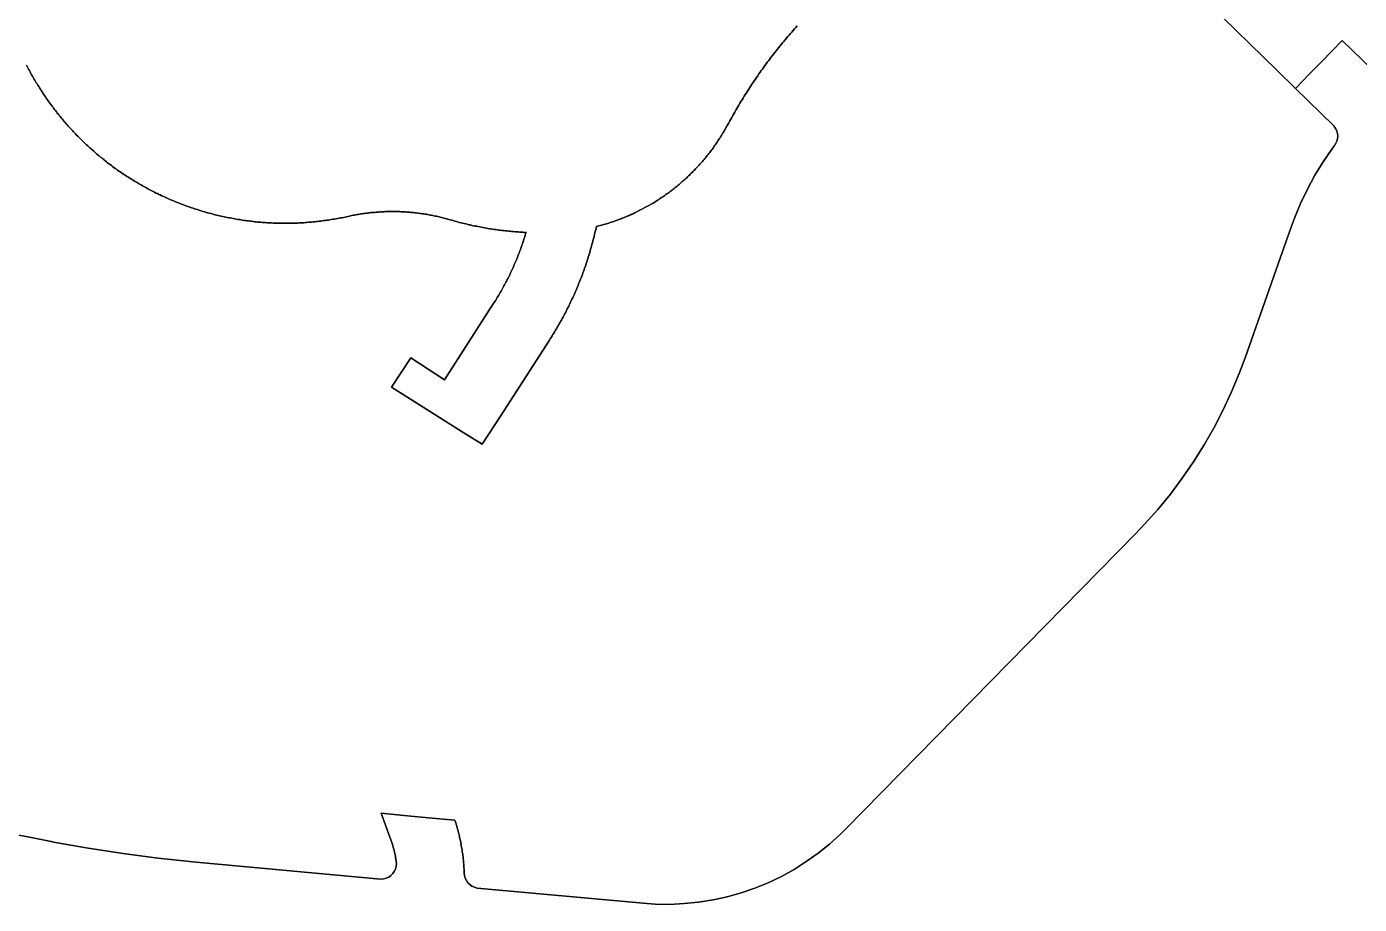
# Model space of a CAD drawing. Header units: inches. Extents: x 130170 to 284068, y 377793 to 804530.
# Drawn here: x 197660 to 198957, y 579205 to 580058 of the extents above; entities that cross this region are included whole.
import ezdxf

# ---------------------------------------------------------------- set-up
doc = ezdxf.new("R2010")
doc.units = ezdxf.units.IN
doc.header["$MEASUREMENT"] = 0
doc.layers.add('muni_il', color=7, linetype='Continuous')

msp = doc.modelspace()

# ---------------------------------------------------------------- linework, layer by layer
at = {"layer": 'muni_il'}
for points in [[(198811, 580080.2), (198876.2, 580016.6), (198894.9, 579998.5), (198932.2, 579962.1), (198933.9, 579959.6), (198935, 579957.2), (198935.7, 579954.7), (198935.9, 579952.1), (198935.7, 579949.5), (198935, 579947), (198933.9, 579944.6), (198933, 579943.1), (198932.9, 579943.1), (198932, 579941.9), (198931.2, 579940.7), (198930.3, 579939.5), (198930.3, 579939.5), (198921.8, 579927.1), (198913.7, 579914), (198906.4, 579900.4), (198899.7, 579886.4), (198893.8, 579872.2), (198891, 579864.6), (198879.9, 579833.2), (198845.8, 579736.5), (198840.1, 579721), (198832.6, 579703.2), (198824.4, 579685.7), (198815.5, 579668.5), (198805.9, 579651.7), (198795.6, 579635.3), (198784.6, 579619.4), (198773, 579603.9), (198760.7, 579589), (198747.9, 579574.5), (198739.1, 579565.3), (198457.1, 579278.2), (198451.7, 579272.9), (198441.2, 579263.4), (198430.2, 579254.6), (198418.7, 579246.4), (198406.8, 579238.8), (198394.4, 579232), (198381.7, 579225.9), (198368.6, 579220.6), (198355.3, 579216), (198341.7, 579212.1), (198327.9, 579209.1), (198313.9, 579206.9), (198299.9, 579205.5), (198285.8, 579204.8), (198271.7, 579205.1), (198259.8, 579205.9), (198098.5, 579220.7), (198095.7, 579221.5), (198093.3, 579222.6), (198091.1, 579224.1), (198089.3, 579225.9), (198087.8, 579228), (198086.7, 579230.4), (198086, 579232.9), (198085.8, 579235.1), (198085.8, 579235.5), (198085.7, 579236.7), (198085.7, 579237.9), (198085.6, 579239.1), (198085.5, 579240.3), (198085.5, 579241.5), (198085.4, 579242.7), (198085.3, 579243.9), (198085.2, 579245.1), (198085.1, 579246.3), (198085, 579247.5), (198084.8, 579248.7), (198084.7, 579249.9), (198084.6, 579251.1), (198084.4, 579252.3), (198084.3, 579253.5), (198084.1, 579254.7), (198083.9, 579255.8), (198083.7, 579257), (198083.6, 579258.2), (198083.4, 579259.4), (198083.2, 579260.6), (198082.9, 579261.8), (198082.7, 579263), (198082.5, 579264.1), (198082.3, 579265.3), (198082, 579266.5), (198081.8, 579267.7), (198081.5, 579268.9), (198081.2, 579270), (198081, 579271.2), (198080.7, 579272.4), (198080.4, 579273.5), (198080.1, 579274.7), (198079.8, 579275.9), (198079.5, 579277), (198079.2, 579278.2), (198078.8, 579279.4), (198078.5, 579280.5), (198078.2, 579281.7), (198077.8, 579282.8), (198077.5, 579284), (198077.1, 579285.1), (198076.7, 579286.3), (198076.5, 579286.8), (198054.6, 579288.8), (198026.9, 579291.4), (198004.8, 579293.4), (198013.4, 579270.3), (198013.8, 579269.4), (198014.1, 579268.5), (198014.4, 579267.6), (198014.7, 579266.7), (198015, 579265.8), (198015.3, 579264.9), (198015.6, 579264), (198015.9, 579263.1), (198016.2, 579262.1), (198016.4, 579261.2), (198016.7, 579260.3), (198016.9, 579259.4), (198017.2, 579258.4), (198017.4, 579257.5), (198017.6, 579256.6), (198017.9, 579255.7), (198018.1, 579254.7), (198018.3, 579253.8), (198018.5, 579252.9), (198018.7, 579251.9), (198018.8, 579251), (198019, 579250), (198019.2, 579249.1), (198019.3, 579248.2), (198019.5, 579247.2), (198019.6, 579246.6), (198019.8, 579244.4), (198019.5, 579241.8), (198018.8, 579239.2), (198017.7, 579236.9), (198016.2, 579234.7), (198014.4, 579232.9), (198012.3, 579231.4), (198009.9, 579230.3), (198007.4, 579229.6), (198004.4, 579229.3), (197824.9, 579245.9), (197821.9, 579246.1), (197787.7, 579249.8), (197753.7, 579254.2), (197719.7, 579259.4), (197685.9, 579265.4), (197685.3, 579265.5), (197664.4, 579269.7), (197652.3, 579272.2)], [(198979, 580007.3), (198940.2, 580045), (198920.3, 580024.5), (198916.5, 580020.6), (198908.8, 580012.8), (198894.9, 579998.5), (198876.2, 580016.6), (198811, 580080.2)], [(197659.7, 580021.1), (197660.4, 580019.7), (197661.1, 580018.4), (197661.8, 580017.1), (197662.5, 580015.8), (197663.2, 580014.4), (197664, 580013.1), (197664.7, 580011.8), (197665.4, 580010.5), (197666.2, 580009.2), (197666.9, 580007.9), (197667.7, 580006.6), (197668.5, 580005.3), (197669.2, 580004), (197670, 580002.8), (197670.8, 580001.5), (197671.6, 580000.2), (197672.4, 579998.9), (197673.2, 579997.7), (197674, 579996.4), (197674.8, 579995.1), (197675.6, 579993.9), (197676.5, 579992.6), (197677.3, 579991.4), (197678.2, 579990.2), (197679, 579988.9), (197679.9, 579987.7), (197680.7, 579986.5), (197681.6, 579985.3), (197682.5, 579984), (197683.4, 579982.8), (197684.3, 579981.6), (197685.2, 579980.4), (197686.1, 579979.2), (197687, 579978), (197687.9, 579976.8), (197688.8, 579975.7), (197689.7, 579974.5), (197690.7, 579973.3), (197691.6, 579972.1), (197692.6, 579971), (197693.5, 579969.8), (197694.5, 579968.7), (197695.4, 579967.5), (197696.4, 579966.4), (197697.4, 579965.2), (197698.4, 579964.1), (197699.4, 579963), (197700.4, 579961.8), (197701.4, 579960.7), (197702.4, 579959.6), (197703.4, 579958.5), (197704.4, 579957.4), (197705.4, 579956.3), (197706.5, 579955.2), (197707.5, 579954.1), (197708.5, 579953.1), (197709.6, 579952), (197710.6, 579950.9), (197711.7, 579949.9), (197712.8, 579948.8), (197713.8, 579947.8), (197714.9, 579946.7), (197716, 579945.7), (197717.1, 579944.6), (197718.2, 579943.6), (197719.3, 579942.6), (197720.4, 579941.6), (197721.5, 579940.6), (197722.6, 579939.6), (197723.7, 579938.6), (197724.8, 579937.6), (197726, 579936.6), (197727.1, 579935.6), (197728.3, 579934.6), (197729.4, 579933.6), (197730.5, 579932.7), (197731.7, 579931.7), (197732.9, 579930.8), (197734, 579929.8), (197735.2, 579928.9), (197736.4, 579928), (197737.6, 579927), (197738.7, 579926.1), (197739.9, 579925.2), (197741.1, 579924.3), (197742.3, 579923.4), (197743.5, 579922.5), (197744.7, 579921.6), (197746, 579920.7), (197747.2, 579919.9), (197748.4, 579919), (197749.6, 579918.1), (197750.9, 579917.3), (197752.1, 579916.4), (197753.3, 579915.6), (197754.6, 579914.8), (197755.8, 579913.9), (197757.1, 579913.1), (197758.4, 579912.3), (197759.6, 579911.5), (197760.9, 579910.7), (197762.2, 579909.9), (197763.4, 579909.1), (197764.7, 579908.3), (197766, 579907.5), (197767.3, 579906.8), (197768.6, 579906), (197769.9, 579905.3), (197771.2, 579904.5), (197772.5, 579903.8), (197773.8, 579903), (197775.1, 579902.3), (197776.4, 579901.6), (197777.7, 579900.9), (197779.1, 579900.2), (197780.4, 579899.5), (197781.7, 579898.8), (197783.1, 579898.1), (197784.4, 579897.4), (197785.7, 579896.7), (197787.1, 579896.1), (197788.4, 579895.4), (197789.8, 579894.8), (197791.1, 579894.1), (197792.5, 579893.5), (197793.9, 579892.9), (197795.2, 579892.3), (197796.6, 579891.6), (197798, 579891), (197799.3, 579890.4), (197800.7, 579889.8), (197802.1, 579889.3), (197803.5, 579888.7), (197804.9, 579888.1), (197806.3, 579887.6), (197807.7, 579887), (197809.1, 579886.5), (197810.5, 579885.9), (197811.9, 579885.4), (197813.3, 579884.9), (197814.7, 579884.3), (197816.1, 579883.8), (197817.5, 579883.3), (197818.9, 579882.8), (197820.3, 579882.3), (197821.8, 579881.9), (197823.2, 579881.4), (197824.6, 579880.9), (197826, 579880.5), (197827.5, 579880), (197828.9, 579879.6), (197830.3, 579879.1), (197831.8, 579878.7), (197833.2, 579878.3), (197834.7, 579877.9), (197836.1, 579877.5), (197837.6, 579877.1), (197839, 579876.7), (197840.5, 579876.3), (197841.9, 579875.9), (197843.4, 579875.6), (197844.8, 579875.2), (197846.3, 579874.9), (197847.7, 579874.5), (197849.2, 579874.2), (197850.7, 579873.9), (197852.1, 579873.6), (197853.6, 579873.2), (197855.1, 579872.9), (197856.5, 579872.6), (197858, 579872.4), (197859.5, 579872.1), (197861, 579871.8), (197862.4, 579871.5), (197863.9, 579871.3), (197865.4, 579871), (197866.9, 579870.8), (197868.4, 579870.6), (197869.8, 579870.3), (197871.3, 579870.1), (197872.8, 579869.9), (197874.3, 579869.7), (197875.8, 579869.5), (197877.3, 579869.3), (197878.8, 579869.2), (197880.3, 579869), (197881.8, 579868.8), (197883.2, 579868.7), (197884.7, 579868.5), (197886.2, 579868.4), (197887.7, 579868.3), (197889.2, 579868.1), (197890.7, 579868), (197892.2, 579867.9), (197893.7, 579867.8), (197895.2, 579867.7), (197896.7, 579867.6), (197898.2, 579867.6), (197899.7, 579867.5), (197901.2, 579867.4), (197902.7, 579867.4), (197904.2, 579867.3), (197905.7, 579867.3), (197907.2, 579867.3), (197908.7, 579867.3), (197910.2, 579867.3), (197911.7, 579867.3), (197913.2, 579867.3), (197914.7, 579867.3), (197916.2, 579867.3), (197917.7, 579867.3), (197919.2, 579867.4), (197920.7, 579867.4), (197922.2, 579867.5), (197923.7, 579867.5), (197925.2, 579867.6), (197926.7, 579867.7), (197928.2, 579867.7), (197929.7, 579867.8), (197931.2, 579867.9), (197932.7, 579868), (197934.2, 579868.2), (197935.7, 579868.3), (197937.2, 579868.4), (197938.7, 579868.6), (197940.2, 579868.7), (197941.7, 579868.9), (197943.1, 579869), (197944.6, 579869.2), (197946.1, 579869.4), (197947.6, 579869.6), (197949.1, 579869.8), (197950.6, 579870), (197952.1, 579870.2), (197953.6, 579870.4), (197955, 579870.6), (197956.5, 579870.9), (197958, 579871.1), (197959.5, 579871.3), (197961, 579871.6), (197962.4, 579871.9), (197963.9, 579872.1), (197965.4, 579872.4), (197966.9, 579872.7), (197968.3, 579873), (197969.8, 579873.3), (197971.3, 579873.6), (197972.7, 579873.9), (197974, 579874.2), (197975.2, 579874.5), (197976.4, 579874.7), (197977.7, 579875), (197978.9, 579875.2), (197980.1, 579875.4), (197981.4, 579875.7), (197982.6, 579875.9), (197983.8, 579876.1), (197985.1, 579876.3), (197986.3, 579876.5), (197987.6, 579876.7), (197988.8, 579876.8), (197990, 579877), (197991.3, 579877.2), (197992.5, 579877.3), (197993.8, 579877.4), (197995, 579877.6), (197996.3, 579877.7), (197997.5, 579877.8), (197998.8, 579877.9), (198000, 579878), (198001.3, 579878.1), (198002.6, 579878.2), (198003.8, 579878.3), (198005.1, 579878.4), (198006.3, 579878.4), (198007.6, 579878.5), (198008.8, 579878.6), (198010.1, 579878.6), (198011.3, 579878.6), (198012.6, 579878.7), (198013.8, 579878.7), (198015.1, 579878.7), (198016.4, 579878.7), (198017.6, 579878.7), (198018.9, 579878.7), (198020.1, 579878.6), (198021.4, 579878.6), (198022.6, 579878.6), (198023.9, 579878.5), (198025.2, 579878.5), (198026.4, 579878.4), (198027.7, 579878.3), (198028.9, 579878.3), (198030.2, 579878.2), (198031.4, 579878.1), (198032.7, 579878), (198033.9, 579877.9), (198035.2, 579877.8), (198036.4, 579877.6), (198037.7, 579877.5), (198038.9, 579877.4), (198040.2, 579877.2), (198041.4, 579877.1), (198042.7, 579876.9), (198043.9, 579876.7), (198045.2, 579876.5), (198046.4, 579876.4), (198047.6, 579876.2), (198048.9, 579876), (198050.1, 579875.7), (198051.4, 579875.5), (198052.6, 579875.3), (198053.8, 579875.1), (198055.1, 579874.8), (198056.3, 579874.6), (198057.5, 579874.3), (198058.7, 579874.1), (198060, 579873.8), (198061.2, 579873.5), (198062.4, 579873.2), (198063.6, 579872.9), (198064.9, 579872.6), (198066.1, 579872.3), (198067.3, 579872), (198068.5, 579871.7), (198069.7, 579871.3), (198070.9, 579871), (198072.1, 579870.6), (198073.6, 579870.2), (198075.1, 579869.8), (198076.6, 579869.4), (198078.1, 579868.9), (198079.7, 579868.5), (198081.2, 579868.1), (198082.7, 579867.8), (198084.2, 579867.4), (198085.7, 579867), (198087.2, 579866.6), (198088.7, 579866.3), (198090.3, 579865.9), (198091.8, 579865.6), (198093.3, 579865.2), (198094.8, 579864.9), (198096.4, 579864.6), (198097.9, 579864.3), (198099.4, 579864), (198101, 579863.7), (198102.5, 579863.4), (198104, 579863.1), (198105.6, 579862.8), (198107.1, 579862.6), (198108.6, 579862.3), (198110.2, 579862), (198111.7, 579861.8), (198113.3, 579861.6), (198114.8, 579861.3), (198116.4, 579861.1), (198117.9, 579860.9), (198119.4, 579860.7), (198121, 579860.5), (198122.5, 579860.3), (198124.1, 579860.1), (198125.6, 579859.9), (198127.2, 579859.8), (198128.8, 579859.6), (198130.3, 579859.5), (198131.9, 579859.3), (198133.4, 579859.2), (198135, 579859), (198136.5, 579858.9), (198138.1, 579858.8), (198139.6, 579858.7), (198141.2, 579858.6), (198142.8, 579858.5), (198144.3, 579858.4), (198145.9, 579858.4), (198145.5, 579857), (198145, 579855.6), (198144.6, 579854.2), (198144.2, 579852.8), (198143.7, 579851.4), (198143.3, 579850.1), (198142.8, 579848.7), (198142.4, 579847.3), (198141.9, 579845.9), (198141.4, 579844.6), (198140.9, 579843.2), (198140.4, 579841.9), (198139.9, 579840.5), (198139.4, 579839.1), (198138.9, 579837.8), (198138.4, 579836.4), (198137.9, 579835.1), (198137.3, 579833.8), (198136.8, 579832.4), (198136.2, 579831.1), (198135.7, 579829.7), (198135.1, 579828.4), (198134.5, 579827.1), (198133.9, 579825.8), (198133.4, 579824.4), (198132.8, 579823.1), (198132.2, 579821.8), (198131.5, 579820.5), (198130.9, 579819.2), (198130.3, 579817.9), (198129.7, 579816.6), (198129, 579815.3), (198128.4, 579814), (198127.7, 579812.7), (198127.1, 579811.4), (198126.4, 579810.1), (198125.7, 579808.8), (198125.1, 579807.5), (198124.4, 579806.3), (198123.7, 579805), (198123, 579803.7), (198122.3, 579802.5), (198121.6, 579801.2), (198120.8, 579800), (198120.1, 579798.7), (198119.4, 579797.5), (198118.6, 579796.2), (198117.9, 579795), (198117.1, 579793.7), (198116.4, 579792.5), (198115.6, 579791.3), (198114.8, 579790.1), (198114, 579788.8), (198066.5, 579715.1), (198033.9, 579736.5), (198014.9, 579707.9), (198048.3, 579686.9), (198065.2, 579676.2), (198086.3, 579662.9), (198088, 579661.9), (198103.3, 579652.3), (198121, 579679.7), (198168.7, 579753.6), (198169.5, 579755), (198170.4, 579756.3), (198171.3, 579757.7), (198172.1, 579759.1), (198173, 579760.5), (198173.8, 579761.9), (198174.7, 579763.3), (198175.5, 579764.7), (198176.3, 579766.1), (198177.1, 579767.5), (198177.9, 579768.9), (198178.7, 579770.3), (198179.5, 579771.7), (198180.3, 579773.1), (198181.1, 579774.5), (198181.9, 579776), (198182.6, 579777.4), (198183.4, 579778.8), (198184.2, 579780.3), (198184.9, 579781.7), (198185.6, 579783.2), (198186.4, 579784.6), (198187.1, 579786.1), (198187.8, 579787.5), (198188.5, 579789), (198189.2, 579790.4), (198189.9, 579791.9), (198190.6, 579793.4), (198191.3, 579794.9), (198192, 579796.3), (198192.7, 579797.8), (198193.3, 579799.3), (198194, 579800.8), (198194.6, 579802.3), (198195.3, 579803.8), (198195.9, 579805.3), (198196.5, 579806.8), (198197.1, 579808.3), (198197.7, 579809.8), (198198.3, 579811.3), (198198.9, 579812.8), (198199.5, 579814.3), (198200.1, 579815.8), (198200.7, 579817.3), (198201.2, 579818.9), (198201.8, 579820.4), (198202.4, 579821.9), (198202.9, 579823.5), (198203.4, 579825), (198204, 579826.5), (198204.5, 579828.1), (198205, 579829.6), (198205.5, 579831.1), (198206, 579832.7), (198206.5, 579834.2), (198207, 579835.8), (198207.4, 579837.3), (198207.9, 579838.9), (198208.4, 579840.5), (198208.8, 579842), (198209.3, 579843.6), (198209.7, 579845.1), (198210.1, 579846.7), (198210.6, 579848.3), (198211, 579849.9), (198211.4, 579851.4), (198211.8, 579853), (198212.2, 579854.6), (198212.6, 579856.2), (198212.9, 579857.7), (198213.3, 579859.3), (198213.7, 579860.9), (198214, 579862.5), (198214.4, 579864.1), (198215.6, 579864.4), (198216.8, 579864.7), (198218, 579865), (198219.2, 579865.4), (198220.5, 579865.7), (198221.7, 579866), (198222.9, 579866.4), (198224.1, 579866.8), (198225.3, 579867.1), (198226.5, 579867.5), (198227.7, 579867.9), (198228.9, 579868.3), (198230.1, 579868.7), (198231.3, 579869.1), (198232.5, 579869.5), (198233.7, 579869.9), (198234.9, 579870.4), (198236.1, 579870.8), (198237.3, 579871.2), (198238.4, 579871.7), (198239.6, 579872.2), (198240.8, 579872.6), (198242, 579873.1), (198243.1, 579873.6), (198244.3, 579874.1), (198245.5, 579874.6), (198246.6, 579875.1), (198247.8, 579875.6), (198248.9, 579876.1), (198250.1, 579876.6), (198251.2, 579877.2), (198269.5, 579886.9), (198270.6, 579887.6), (198271.7, 579888.2), (198272.7, 579888.9), (198273.8, 579889.6), (198274.8, 579890.2), (198275.9, 579890.9), (198276.9, 579891.6), (198277.9, 579892.3), (198279, 579893), (198280, 579893.7), (198281, 579894.4), (198282, 579895.1), (198283, 579895.9), (198284.1, 579896.6), (198285.1, 579897.3), (198286.1, 579898.1), (198287.1, 579898.8), (198288, 579899.6), (198289, 579900.4), (198290, 579901.1), (198291, 579901.9), (198292, 579902.7), (198292.9, 579903.5), (198293.9, 579904.3), (198294.9, 579905.1), (198295.8, 579905.9), (198296.7, 579906.7), (198297.7, 579907.5), (198298.6, 579908.3), (198299.6, 579909.1), (198300.5, 579910), (198301.4, 579910.8), (198302.3, 579911.6), (198303.2, 579912.5), (198304.1, 579913.3), (198305, 579914.1), (198305.8, 579915), (198306.7, 579915.9), (198307.6, 579916.7), (198308.4, 579917.6), (198309.3, 579918.5), (198310.1, 579919.3), (198311, 579920.2), (198311.8, 579921.1), (198312.7, 579922), (198313.5, 579922.9), (198314.3, 579923.8), (198315.1, 579924.7), (198315.9, 579925.6), (198316.8, 579926.5), (198317.6, 579927.5), (198318.4, 579928.4), (198319.2, 579929.4), (198320, 579930.3), (198320.8, 579931.3), (198321.6, 579932.2), (198322.3, 579933.2), (198323.1, 579934.2), (198323.9, 579935.2), (198324.7, 579936.1), (198325.4, 579937.1), (198326.2, 579938.1), (198326.9, 579939.1), (198327.6, 579940.1), (198328.4, 579941.1), (198329.1, 579942.1), (198329.8, 579943.2), (198330.5, 579944.2), (198331.2, 579945.2), (198331.9, 579946.2), (198332.6, 579947.3), (198333.3, 579948.3), (198334, 579949.3), (198334.7, 579950.4), (198335.3, 579951.4), (198336, 579952.5), (198336.6, 579953.5), (198337.3, 579954.6), (198337.9, 579955.7), (198338.6, 579956.7), (198339.2, 579957.8), (198339.8, 579958.9), (198340.4, 579960), (198341, 579961.1), (198341.6, 579962.2), (198342.2, 579963.2), (198343.2, 579965), (198344.1, 579966.8), (198345.1, 579968.5), (198346.1, 579970.2), (198347.1, 579972), (198348, 579973.7), (198349, 579975.4), (198350, 579977.2), (198351, 579978.9), (198352.1, 579980.6), (198353.1, 579982.3), (198354.1, 579984), (198355.1, 579985.7), (198356.2, 579987.4), (198357.2, 579989.1), (198358.3, 579990.8), (198359.3, 579992.5), (198360.4, 579994.2), (198361.5, 579995.9), (198362.6, 579997.6), (198363.6, 579999.2), (198364.7, 580000.9), (198365.8, 580002.6), (198366.9, 580004.2), (198368.1, 580005.9), (198369.2, 580007.5), (198370.3, 580009.2), (198371.4, 580010.8), (198372.6, 580012.5), (198373.7, 580014.1), (198374.9, 580015.7), (198376, 580017.3), (198377.2, 580019), (198378.4, 580020.6), (198379.6, 580022.2), (198380.7, 580023.8), (198381.9, 580025.4), (198383.1, 580027), (198384.3, 580028.6), (198385.5, 580030.2), (198386.8, 580031.7), (198388, 580033.3), (198389.2, 580034.9), (198390.5, 580036.5), (198391.7, 580038), (198392.9, 580039.6), (198394.2, 580041.1), (198395.5, 580042.7), (198396.7, 580044.2), (198398, 580045.7), (198399.3, 580047.3), (198400.6, 580048.8), (198401.9, 580050.3), (198403.2, 580051.8), (198404.5, 580053.3), (198405.8, 580054.8), (198407.1, 580056.3), (198408.4, 580057.8), (198409.7, 580059.3)], [(198409.7, 580059.3), (198408.4, 580057.8), (198407.1, 580056.3), (198405.8, 580054.8), (198404.5, 580053.3), (198403.2, 580051.8), (198401.9, 580050.3), (198400.6, 580048.8), (198399.3, 580047.3), (198398, 580045.7), (198396.7, 580044.2), (198395.5, 580042.7), (198394.2, 580041.1), (198392.9, 580039.6), (198391.7, 580038), (198390.5, 580036.5), (198389.2, 580034.9), (198388, 580033.3), (198386.8, 580031.7), (198385.5, 580030.2), (198384.3, 580028.6), (198383.1, 580027), (198381.9, 580025.4), (198380.7, 580023.8), (198379.6, 580022.2), (198378.4, 580020.6), (198377.2, 580019), (198376, 580017.3), (198374.9, 580015.7), (198373.7, 580014.1), (198372.6, 580012.5), (198371.4, 580010.8), (198370.3, 580009.2), (198369.2, 580007.5), (198368.1, 580005.9), (198366.9, 580004.2), (198365.8, 580002.6), (198364.7, 580000.9), (198363.6, 579999.2), (198362.6, 579997.6), (198361.5, 579995.9), (198360.4, 579994.2), (198359.3, 579992.5), (198358.3, 579990.8), (198357.2, 579989.1), (198356.2, 579987.4), (198355.1, 579985.7), (198354.1, 579984), (198353.1, 579982.3), (198352.1, 579980.6), (198351, 579978.9), (198350, 579977.2), (198349, 579975.4), (198348, 579973.7), (198347.1, 579972), (198346.1, 579970.2), (198345.1, 579968.5), (198344.1, 579966.8), (198343.2, 579965), (198342.2, 579963.2), (198341.6, 579962.2), (198341, 579961.1), (198340.4, 579960), (198339.8, 579958.9), (198339.2, 579957.8), (198338.6, 579956.7), (198337.9, 579955.7), (198337.3, 579954.6), (198336.6, 579953.5), (198336, 579952.5), (198335.3, 579951.4), (198334.7, 579950.4), (198334, 579949.3), (198333.3, 579948.3), (198332.6, 579947.3), (198331.9, 579946.2), (198331.2, 579945.2), (198330.5, 579944.2), (198329.8, 579943.2), (198329.1, 579942.1), (198328.4, 579941.1), (198327.6, 579940.1), (198326.9, 579939.1), (198326.2, 579938.1), (198325.4, 579937.1), (198324.7, 579936.1), (198323.9, 579935.2), (198323.1, 579934.2), (198322.3, 579933.2), (198321.6, 579932.2), (198320.8, 579931.3), (198320, 579930.3), (198319.2, 579929.4), (198318.4, 579928.4), (198317.6, 579927.5), (198316.8, 579926.5), (198315.9, 579925.6), (198315.1, 579924.7), (198314.3, 579923.8), (198313.5, 579922.9), (198312.7, 579922), (198311.8, 579921.1), (198311, 579920.2), (198310.1, 579919.3), (198309.3, 579918.5), (198308.4, 579917.6), (198307.6, 579916.7), (198306.7, 579915.9), (198305.8, 579915), (198305, 579914.1), (198304.1, 579913.3), (198303.2, 579912.5), (198302.3, 579911.6), (198301.4, 579910.8), (198300.5, 579910), (198299.6, 579909.1), (198298.6, 579908.3), (198297.7, 579907.5), (198296.7, 579906.7), (198295.8, 579905.9), (198294.9, 579905.1), (198293.9, 579904.3), (198292.9, 579903.5), (198292, 579902.7), (198291, 579901.9), (198290, 579901.1), (198289, 579900.4), (198288, 579899.6), (198287.1, 579898.8), (198286.1, 579898.1), (198285.1, 579897.3), (198284.1, 579896.6), (198283, 579895.9), (198282, 579895.1), (198281, 579894.4), (198280, 579893.7), (198279, 579893), (198277.9, 579892.3), (198276.9, 579891.6), (198275.9, 579890.9), (198274.8, 579890.2), (198273.8, 579889.6), (198272.7, 579888.9), (198271.7, 579888.2), (198270.6, 579887.6), (198269.5, 579886.9), (198251.2, 579877.2), (198250.1, 579876.6), (198248.9, 579876.1), (198247.8, 579875.6), (198246.6, 579875.1), (198245.5, 579874.6), (198244.3, 579874.1), (198243.1, 579873.6), (198242, 579873.1), (198240.8, 579872.6), (198239.6, 579872.2), (198238.4, 579871.7), (198237.3, 579871.2), (198236.1, 579870.8), (198234.9, 579870.4), (198233.7, 579869.9), (198232.5, 579869.5), (198231.3, 579869.1), (198230.1, 579868.7), (198228.9, 579868.3), (198227.7, 579867.9), (198226.5, 579867.5), (198225.3, 579867.1), (198224.1, 579866.8), (198222.9, 579866.4), (198221.7, 579866), (198220.5, 579865.7), (198219.2, 579865.4), (198218, 579865), (198216.8, 579864.7), (198215.6, 579864.4), (198214.4, 579864.1), (198214, 579862.5), (198213.7, 579860.9), (198213.3, 579859.3), (198212.9, 579857.7), (198212.6, 579856.2), (198212.2, 579854.6), (198211.8, 579853), (198211.4, 579851.4), (198211, 579849.9), (198210.6, 579848.3), (198210.1, 579846.7), (198209.7, 579845.1), (198209.3, 579843.6), (198208.8, 579842), (198208.4, 579840.5), (198207.9, 579838.9), (198207.4, 579837.3), (198207, 579835.8), (198206.5, 579834.2), (198206, 579832.7), (198205.5, 579831.1), (198205, 579829.6), (198204.5, 579828.1), (198204, 579826.5), (198203.4, 579825), (198202.9, 579823.5), (198202.4, 579821.9), (198201.8, 579820.4), (198201.2, 579818.9), (198200.7, 579817.3), (198200.1, 579815.8), (198199.5, 579814.3), (198198.9, 579812.8), (198198.3, 579811.3), (198197.7, 579809.8), (198197.1, 579808.3), (198196.5, 579806.8), (198195.9, 579805.3), (198195.3, 579803.8), (198194.6, 579802.3), (198194, 579800.8), (198193.3, 579799.3), (198192.7, 579797.8), (198192, 579796.3), (198191.3, 579794.9), (198190.6, 579793.4), (198189.9, 579791.9), (198189.2, 579790.4), (198188.5, 579789), (198187.8, 579787.5), (198187.1, 579786.1), (198186.4, 579784.6), (198185.6, 579783.2), (198184.9, 579781.7), (198184.2, 579780.3), (198183.4, 579778.8), (198182.6, 579777.4), (198181.9, 579776), (198181.1, 579774.5), (198180.3, 579773.1), (198179.5, 579771.7), (198178.7, 579770.3), (198177.9, 579768.9), (198177.1, 579767.5), (198176.3, 579766.1), (198175.5, 579764.7), (198174.7, 579763.3), (198173.8, 579761.9), (198173, 579760.5), (198172.1, 579759.1), (198171.3, 579757.7), (198170.4, 579756.3), (198169.5, 579755), (198168.7, 579753.6), (198121, 579679.7), (198103.3, 579652.3), (198088, 579661.9), (198086.3, 579662.9), (198065.2, 579676.2), (198048.3, 579686.9), (198014.9, 579707.9), (198033.9, 579736.5), (198066.5, 579715.1), (198114, 579788.8), (198114.8, 579790.1), (198115.6, 579791.3), (198116.4, 579792.5), (198117.1, 579793.7), (198117.9, 579795), (198118.6, 579796.2), (198119.4, 579797.5), (198120.1, 579798.7), (198120.8, 579800), (198121.6, 579801.2), (198122.3, 579802.5), (198123, 579803.7), (198123.7, 579805), (198124.4, 579806.3), (198125.1, 579807.5), (198125.7, 579808.8), (198126.4, 579810.1), (198127.1, 579811.4), (198127.7, 579812.7), (198128.4, 579814), (198129, 579815.3), (198129.7, 579816.6), (198130.3, 579817.9), (198130.9, 579819.2), (198131.5, 579820.5), (198132.2, 579821.8), (198132.8, 579823.1), (198133.4, 579824.4), (198133.9, 579825.8), (198134.5, 579827.1), (198135.1, 579828.4), (198135.7, 579829.7), (198136.2, 579831.1), (198136.8, 579832.4), (198137.3, 579833.8), (198137.9, 579835.1), (198138.4, 579836.4), (198138.9, 579837.8), (198139.4, 579839.1), (198139.9, 579840.5), (198140.4, 579841.9), (198140.9, 579843.2), (198141.4, 579844.6), (198141.9, 579845.9), (198142.4, 579847.3), (198142.8, 579848.7), (198143.3, 579850.1), (198143.7, 579851.4), (198144.2, 579852.8), (198144.6, 579854.2), (198145, 579855.6), (198145.5, 579857), (198145.9, 579858.4), (198144.3, 579858.4), (198142.8, 579858.5), (198141.2, 579858.6), (198139.6, 579858.7), (198138.1, 579858.8), (198136.5, 579858.9), (198135, 579859), (198133.4, 579859.2), (198131.9, 579859.3), (198130.3, 579859.5), (198128.8, 579859.6), (198127.2, 579859.8), (198125.6, 579859.9), (198124.1, 579860.1), (198122.5, 579860.3), (198121, 579860.5), (198119.4, 579860.7), (198117.9, 579860.9), (198116.4, 579861.1), (198114.8, 579861.3), (198113.3, 579861.6), (198111.7, 579861.8), (198110.2, 579862), (198108.6, 579862.3), (198107.1, 579862.6), (198105.6, 579862.8), (198104, 579863.1), (198102.5, 579863.4), (198101, 579863.7), (198099.4, 579864), (198097.9, 579864.3), (198096.4, 579864.6), (198094.8, 579864.9), (198093.3, 579865.2), (198091.8, 579865.6), (198090.3, 579865.9), (198088.7, 579866.3), (198087.2, 579866.6), (198085.7, 579867), (198084.2, 579867.4), (198082.7, 579867.8), (198081.2, 579868.1), (198079.7, 579868.5), (198078.1, 579868.9), (198076.6, 579869.4), (198075.1, 579869.8), (198073.6, 579870.2), (198072.1, 579870.6), (198070.9, 579871), (198069.7, 579871.3), (198068.5, 579871.7), (198067.3, 579872), (198066.1, 579872.3), (198064.9, 579872.6), (198063.6, 579872.9), (198062.4, 579873.2), (198061.2, 579873.5), (198060, 579873.8), (198058.7, 579874.1), (198057.5, 579874.3), (198056.3, 579874.6), (198055.1, 579874.8), (198053.8, 579875.1), (198052.6, 579875.3), (198051.4, 579875.5), (198050.1, 579875.7), (198048.9, 579876), (198047.6, 579876.2), (198046.4, 579876.4), (198045.2, 579876.5), (198043.9, 579876.7), (198042.7, 579876.9), (198041.4, 579877.1), (198040.2, 579877.2), (198038.9, 579877.4), (198037.7, 579877.5), (198036.4, 579877.6), (198035.2, 579877.8), (198033.9, 579877.9), (198032.7, 579878), (198031.4, 579878.1), (198030.2, 579878.2), (198028.9, 579878.3), (198027.7, 579878.3), (198026.4, 579878.4), (198025.2, 579878.5), (198023.9, 579878.5), (198022.6, 579878.6), (198021.4, 579878.6), (198020.1, 579878.6), (198018.9, 579878.7), (198017.6, 579878.7), (198016.4, 579878.7), (198015.1, 579878.7), (198013.8, 579878.7), (198012.6, 579878.7), (198011.3, 579878.6), (198010.1, 579878.6), (198008.8, 579878.6), (198007.6, 579878.5), (198006.3, 579878.4), (198005.1, 579878.4), (198003.8, 579878.3), (198002.6, 579878.2), (198001.3, 579878.1), (198000, 579878), (197998.8, 579877.9), (197997.5, 579877.8), (197996.3, 579877.7), (197995, 579877.6), (197993.8, 579877.4), (197992.5, 579877.3), (197991.3, 579877.2), (197990, 579877), (197988.8, 579876.8), (197987.6, 579876.7), (197986.3, 579876.5), (197985.1, 579876.3), (197983.8, 579876.1), (197982.6, 579875.9), (197981.4, 579875.7), (197980.1, 579875.4), (197978.9, 579875.2), (197977.7, 579875), (197976.4, 579874.7), (197975.2, 579874.5), (197974, 579874.2), (197972.7, 579873.9), (197971.3, 579873.6), (197969.8, 579873.3), (197968.3, 579873), (197966.9, 579872.7), (197965.4, 579872.4), (197963.9, 579872.1), (197962.4, 579871.9), (197961, 579871.6), (197959.5, 579871.3), (197958, 579871.1), (197956.5, 579870.9), (197955, 579870.6), (197953.6, 579870.4), (197952.1, 579870.2), (197950.6, 579870), (197949.1, 579869.8), (197947.6, 579869.6), (197946.1, 579869.4), (197944.6, 579869.2), (197943.1, 579869), (197941.7, 579868.9), (197940.2, 579868.7), (197938.7, 579868.6), (197937.2, 579868.4), (197935.7, 579868.3), (197934.2, 579868.2), (197932.7, 579868), (197931.2, 579867.9), (197929.7, 579867.8), (197928.2, 579867.7), (197926.7, 579867.7), (197925.2, 579867.6), (197923.7, 579867.5), (197922.2, 579867.5), (197920.7, 579867.4), (197919.2, 579867.4), (197917.7, 579867.3), (197916.2, 579867.3), (197914.7, 579867.3), (197913.2, 579867.3), (197911.7, 579867.3), (197910.2, 579867.3), (197908.7, 579867.3), (197907.2, 579867.3), (197905.7, 579867.3), (197904.2, 579867.3), (197902.7, 579867.4), (197901.2, 579867.4), (197899.7, 579867.5), (197898.2, 579867.6), (197896.7, 579867.6), (197895.2, 579867.7), (197893.7, 579867.8), (197892.2, 579867.9), (197890.7, 579868), (197889.2, 579868.1), (197887.7, 579868.3), (197886.2, 579868.4), (197884.7, 579868.5), (197883.2, 579868.7), (197881.8, 579868.8), (197880.3, 579869), (197878.8, 579869.2), (197877.3, 579869.3), (197875.8, 579869.5), (197874.3, 579869.7), (197872.8, 579869.9), (197871.3, 579870.1), (197869.8, 579870.3), (197868.4, 579870.6), (197866.9, 579870.8), (197865.4, 579871), (197863.9, 579871.3), (197862.4, 579871.5), (197861, 579871.8), (197859.5, 579872.1), (197858, 579872.4), (197856.5, 579872.6), (197855.1, 579872.9), (197853.6, 579873.2), (197852.1, 579873.6), (197850.7, 579873.9), (197849.2, 579874.2), (197847.7, 579874.5), (197846.3, 579874.9), (197844.8, 579875.2), (197843.4, 579875.6), (197841.9, 579875.9), (197840.5, 579876.3), (197839, 579876.7), (197837.6, 579877.1), (197836.1, 579877.5), (197834.7, 579877.9), (197833.2, 579878.3), (197831.8, 579878.7), (197830.3, 579879.1), (197828.9, 579879.6), (197827.5, 579880), (197826, 579880.5), (197824.6, 579880.9), (197823.2, 579881.4), (197821.8, 579881.9), (197820.3, 579882.3), (197818.9, 579882.8), (197817.5, 579883.3), (197816.1, 579883.8), (197814.7, 579884.3), (197813.3, 579884.9), (197811.9, 579885.4), (197810.5, 579885.9), (197809.1, 579886.5), (197807.7, 579887), (197806.3, 579887.6), (197804.9, 579888.1), (197803.5, 579888.7), (197802.1, 579889.3), (197800.7, 579889.8), (197799.3, 579890.4), (197798, 579891), (197796.6, 579891.6), (197795.2, 579892.3), (197793.9, 579892.9), (197792.5, 579893.5), (197791.1, 579894.1), (197789.8, 579894.8), (197788.4, 579895.4), (197787.1, 579896.1), (197785.7, 579896.7), (197784.4, 579897.4), (197783.1, 579898.1), (197781.7, 579898.8), (197780.4, 579899.5), (197779.1, 579900.2), (197777.7, 579900.9), (197776.4, 579901.6), (197775.1, 579902.3), (197773.8, 579903), (197772.5, 579903.8), (197771.2, 579904.5), (197769.9, 579905.3), (197768.6, 579906), (197767.3, 579906.8), (197766, 579907.5), (197764.7, 579908.3), (197763.4, 579909.1), (197762.2, 579909.9), (197760.9, 579910.7), (197759.6, 579911.5), (197758.4, 579912.3), (197757.1, 579913.1), (197755.8, 579913.9), (197754.6, 579914.8), (197753.3, 579915.6), (197752.1, 579916.4), (197750.9, 579917.3), (197749.6, 579918.1), (197748.4, 579919), (197747.2, 579919.9), (197746, 579920.7), (197744.7, 579921.6), (197743.5, 579922.5), (197742.3, 579923.4), (197741.1, 579924.3), (197739.9, 579925.2), (197738.7, 579926.1), (197737.6, 579927), (197736.4, 579928), (197735.2, 579928.9), (197734, 579929.8), (197732.9, 579930.8), (197731.7, 579931.7), (197730.5, 579932.7), (197729.4, 579933.6), (197728.3, 579934.6), (197727.1, 579935.6), (197726, 579936.6), (197724.8, 579937.6), (197723.7, 579938.6), (197722.6, 579939.6), (197721.5, 579940.6), (197720.4, 579941.6), (197719.3, 579942.6), (197718.2, 579943.6), (197717.1, 579944.6), (197716, 579945.7), (197714.9, 579946.7), (197713.8, 579947.8), (197712.8, 579948.8), (197711.7, 579949.9), (197710.6, 579950.9), (197709.6, 579952), (197708.5, 579953.1), (197707.5, 579954.1), (197706.5, 579955.2), (197705.4, 579956.3), (197704.4, 579957.4), (197703.4, 579958.5), (197702.4, 579959.6), (197701.4, 579960.7), (197700.4, 579961.8), (197699.4, 579963), (197698.4, 579964.1), (197697.4, 579965.2), (197696.4, 579966.4), (197695.4, 579967.5), (197694.5, 579968.7), (197693.5, 579969.8), (197692.6, 579971), (197691.6, 579972.1), (197690.7, 579973.3), (197689.7, 579974.5), (197688.8, 579975.7), (197687.9, 579976.8), (197687, 579978), (197686.1, 579979.2), (197685.2, 579980.4), (197684.3, 579981.6), (197683.4, 579982.8), (197682.5, 579984), (197681.6, 579985.3), (197680.7, 579986.5), (197679.9, 579987.7), (197679, 579988.9), (197678.2, 579990.2), (197677.3, 579991.4), (197676.5, 579992.6), (197675.6, 579993.9), (197674.8, 579995.1), (197674, 579996.4), (197673.2, 579997.7), (197672.4, 579998.9), (197671.6, 580000.2), (197670.8, 580001.5), (197670, 580002.8), (197669.2, 580004), (197668.5, 580005.3), (197667.7, 580006.6), (197666.9, 580007.9), (197666.2, 580009.2), (197665.4, 580010.5), (197664.7, 580011.8), (197664, 580013.1), (197663.2, 580014.4), (197662.5, 580015.8), (197661.8, 580017.1), (197661.1, 580018.4), (197660.4, 580019.7), (197659.7, 580021.1)], [(197652.3, 579272.2), (197664.4, 579269.7), (197685.3, 579265.5), (197685.9, 579265.4), (197719.7, 579259.4), (197753.7, 579254.2), (197787.7, 579249.8), (197821.9, 579246.1), (197824.9, 579245.9), (198004.4, 579229.3), (198007.4, 579229.6), (198009.9, 579230.3), (198012.3, 579231.4), (198014.4, 579232.9), (198016.2, 579234.7), (198017.7, 579236.9), (198018.8, 579239.2), (198019.5, 579241.8), (198019.8, 579244.4), (198019.6, 579246.6), (198019.5, 579247.2), (198019.3, 579248.2), (198019.2, 579249.1), (198019, 579250), (198018.8, 579251), (198018.7, 579251.9), (198018.5, 579252.9), (198018.3, 579253.8), (198018.1, 579254.7), (198017.9, 579255.7), (198017.6, 579256.6), (198017.4, 579257.5), (198017.2, 579258.4), (198016.9, 579259.4), (198016.7, 579260.3), (198016.4, 579261.2), (198016.2, 579262.1), (198015.9, 579263.1), (198015.6, 579264), (198015.3, 579264.9), (198015, 579265.8), (198014.7, 579266.7), (198014.4, 579267.6), (198014.1, 579268.5), (198013.8, 579269.4), (198013.4, 579270.3), (198004.8, 579293.4), (198026.9, 579291.4), (198054.6, 579288.8), (198076.5, 579286.8), (198076.7, 579286.3), (198077.1, 579285.1), (198077.5, 579284), (198077.8, 579282.8), (198078.2, 579281.7), (198078.5, 579280.5), (198078.8, 579279.4), (198079.2, 579278.2), (198079.5, 579277), (198079.8, 579275.9), (198080.1, 579274.7), (198080.4, 579273.5), (198080.7, 579272.4), (198081, 579271.2), (198081.2, 579270), (198081.5, 579268.9), (198081.8, 579267.7), (198082, 579266.5), (198082.3, 579265.3), (198082.5, 579264.1), (198082.7, 579263), (198082.9, 579261.8), (198083.2, 579260.6), (198083.4, 579259.4), (198083.6, 579258.2), (198083.7, 579257), (198083.9, 579255.8), (198084.1, 579254.7), (198084.3, 579253.5), (198084.4, 579252.3), (198084.6, 579251.1), (198084.7, 579249.9), (198084.8, 579248.7), (198085, 579247.5), (198085.1, 579246.3), (198085.2, 579245.1), (198085.3, 579243.9), (198085.4, 579242.7), (198085.5, 579241.5), (198085.5, 579240.3), (198085.6, 579239.1), (198085.7, 579237.9), (198085.7, 579236.7), (198085.8, 579235.5), (198085.8, 579235.1), (198086, 579232.9), (198086.7, 579230.4), (198087.8, 579228), (198089.3, 579225.9), (198091.1, 579224.1), (198093.3, 579222.6), (198095.7, 579221.5), (198098.5, 579220.7), (198259.8, 579205.9), (198271.7, 579205.1), (198285.8, 579204.8), (198299.9, 579205.5), (198313.9, 579206.9), (198327.9, 579209.1), (198341.7, 579212.1), (198355.3, 579216), (198368.6, 579220.6), (198381.7, 579225.9), (198394.4, 579232), (198406.8, 579238.8), (198418.7, 579246.4), (198430.2, 579254.6), (198441.2, 579263.4), (198451.7, 579272.9), (198457.1, 579278.2), (198739.1, 579565.3), (198747.9, 579574.5), (198760.7, 579589), (198773, 579603.9), (198784.6, 579619.4), (198795.6, 579635.3), (198805.9, 579651.7), (198815.5, 579668.5), (198824.4, 579685.7), (198832.6, 579703.2), (198840.1, 579721), (198845.8, 579736.5), (198879.9, 579833.2), (198891, 579864.6), (198893.8, 579872.2), (198899.7, 579886.4), (198906.4, 579900.4), (198913.7, 579914), (198921.8, 579927.1), (198930.3, 579939.5), (198930.3, 579939.5), (198931.2, 579940.7), (198932, 579941.9), (198932.9, 579943.1), (198933, 579943.1), (198933.9, 579944.6), (198935, 579947), (198935.7, 579949.5), (198935.9, 579952.1), (198935.7, 579954.7), (198935, 579957.2), (198933.9, 579959.6), (198932.2, 579962.1), (198894.9, 579998.5), (198908.8, 580012.8), (198916.5, 580020.6), (198920.3, 580024.5), (198940.2, 580045), (198979, 580007.3)]]:
    msp.add_lwpolyline(points, dxfattribs=at)

doc.saveas('drawing.dxf')
